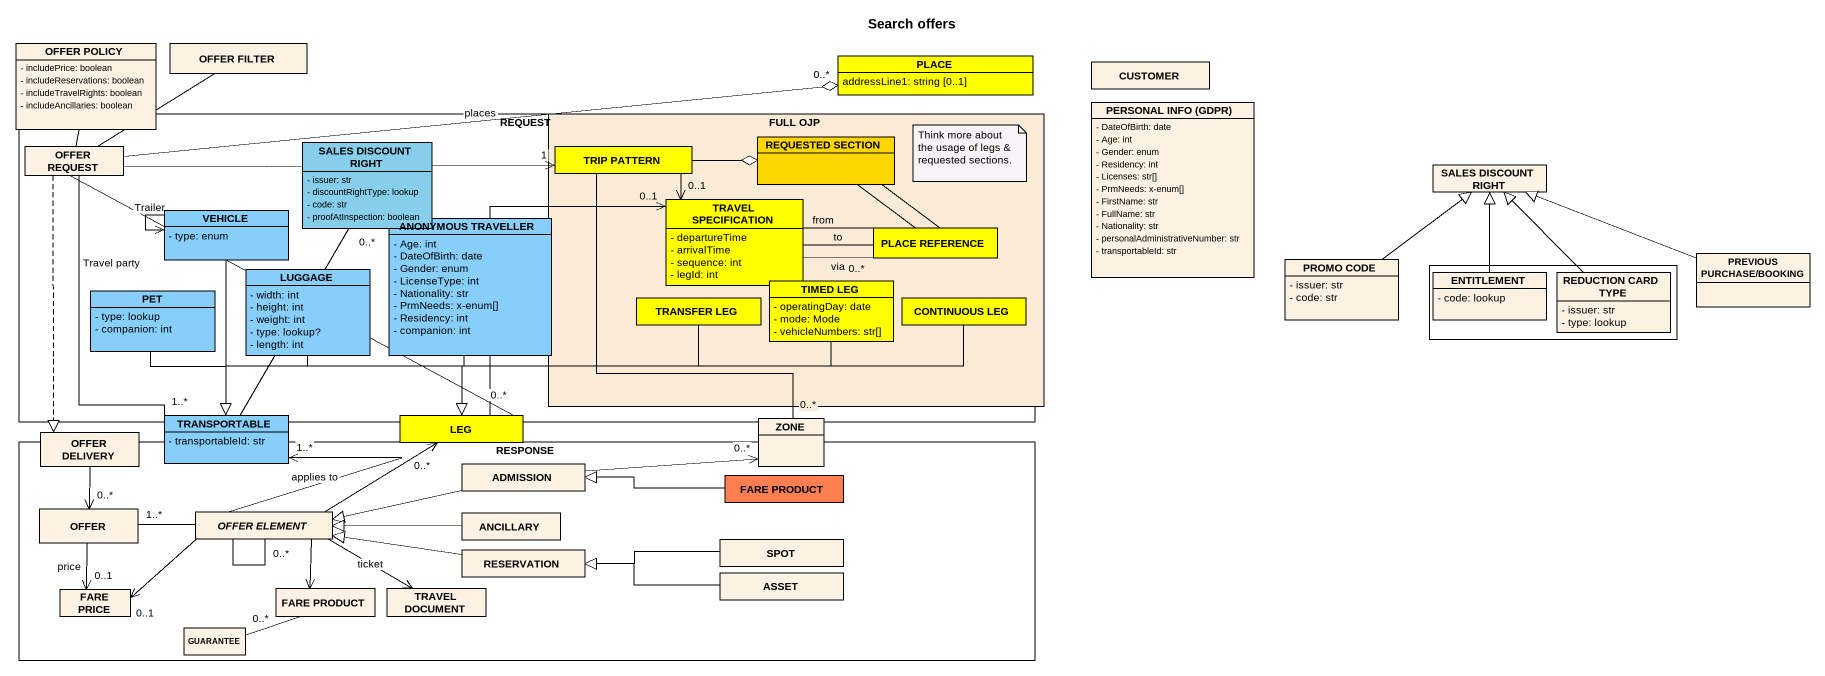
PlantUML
@startuml
title Search offers
hide circle
hide empty members
skinparam classAttributeIconSize 0
class "OFFER POLICY" as OFFER_POLICY {
  - includePrice: boolean
  - includeReservations: boolean
  - includeTravelRights: boolean
  - includeAncillaries: boolean
}
class "OFFER FILTER" as OFFER_FILTER
class PLACE #FFFF00 {
  addressLine1: string [0..1]
}
class "PERSONAL INFO (GDPR)" as PERSONAL_INFO_GDPR {
  - DateOfBirth: date
  - Age: int
  - Gender: enum
  - Residency: int
  - Licenses: str[]
  - PrmNeeds: x-enum[]
  - FirstName: str
  - FullName: str
  - Nationality: str
  - personalAdministrativeNumber: str
  - transportableId: str
}
class CUSTOMER
rectangle REQUEST {
  class "OFFER REQUEST" as OFFER_REQUEST
  class "SALES DISCOUNT RIGHT" as SALES_DISCOUNT_RIGHT #87CEEB {
    - issuer: str
    - discountRightType: lookup
    - code: str
    - proofAtInspection: boolean
  }
  class VEHICLE #87CEFA {
    - type: enum
  }
  class "ANONYMOUS TRAVELLER" as ANONYMOUS_TRAVELLER #87CEFA {
    - Age: int
    - DateOfBirth: date
    - Gender: enum
    - LicenseType: int
    - Nationality: str
    - PrmNeeds: x-enum[]
    - Residency: int
    - companion: int
  }
  class LUGGAGE #87CEFA {
    - width: int
    - height: int
    - weight: int
    - type: lookup?
    - length: int
  }
  class PET #87CEFA {
    - type: lookup
    - companion: int
  }
}
rectangle "FULL OJP" as FULL_OJP #FAEBD7 {
  class "TRIP PATTERN" as TRIP_PATTERN #FFFF00
  class "REQUESTED SECTION" as REQUESTED_SECTION #FFD700
  class "TRAVEL SPECIFICATION" as TRAVEL_SPECIFICATION #FFFF00 {
    - departureTime
    - arrivalTime
    - sequence: int
    - legId: int
  }
  class "PLACE REFERENCE" as PLACE_REFERENCE #FFFF00
  class "TRANSFER LEG" as TRANSFER_LEG #FFFF00
  class "TIMED LEG" as TIMED_LEG #FFFF00 {
    - operatingDay: date
    - mode: Mode
    - vehicleNumbers: str[]
  }
  class "CONTINUOUS LEG" as CONTINUOUS_LEG #FFFF00
}
class "SALES DISCOUNT RIGHT" as SALES_DISCOUNT_RIGHT_2
class "PROMO CODE" as PROMO_CODE {
  - issuer: str
  - code: str
}
rectangle " " as rectangle1 {
  class ENTITLEMENT {
    - code: lookup
  }
  class "REDUCTION CARD TYPE" as REDUCTION_CARD_TYPE {
    - issuer: str
    - type: lookup
  }
}
class "PREVIOUS PURCHASE/BOOKING" as PREVIOUS_PURCHASE_BOOKING
rectangle RESPONSE {
  class ADMISSION
  class "FARE PRODUCT" as FARE_PRODUCT #FF7F50
  class OFFER
  abstract class "OFFER ELEMENT" as OFFER_ELEMENT
  class ANCILLARY
  class SPOT
  class "FARE PRODUCT" as FARE_PRODUCT_2
  class "TRAVEL DOCUMENT" as TRAVEL_DOCUMENT
  class RESERVATION
  class ASSET
  class "FARE PRICE" as FARE_PRICE
  class GUARANTEE
}
class "OFFER DELIVERY" as OFFER_DELIVERY
class TRANSPORTABLE #87CEFA {
  - transportableId: str
}
class LEG #FFFF00
class ZONE
OFFER_REQUEST -up- OFFER_POLICY
OFFER_REQUEST -up- OFFER_FILTER
OFFER_REQUEST -right-o "0..*" PLACE : places
OFFER_REQUEST -right-> "1" TRIP_PATTERN
OFFER_REQUEST ..|> OFFER_DELIVERY
OFFER_REQUEST -- "1..*" TRANSPORTABLE : Travel party
OFFER_REQUEST -- "0..*" LEG
TRIP_PATTERN -right-o REQUESTED_SECTION
TRIP_PATTERN --> "0..1" TRAVEL_SPECIFICATION
TRIP_PATTERN -- "0..*" ZONE
REQUESTED_SECTION -- PLACE_REFERENCE
REQUESTED_SECTION -- PLACE_REFERENCE
VEHICLE --> VEHICLE : Trailer
VEHICLE --|> TRANSPORTABLE
ANONYMOUS_TRAVELLER --|> TRANSPORTABLE
TRAVEL_SPECIFICATION -right- PLACE_REFERENCE : from
TRAVEL_SPECIFICATION -right- PLACE_REFERENCE : to
TRAVEL_SPECIFICATION -right- "0..*" PLACE_REFERENCE : via
LUGGAGE --|> TRANSPORTABLE
PROMO_CODE -up-|> SALES_DISCOUNT_RIGHT_2
ENTITLEMENT -up-|> SALES_DISCOUNT_RIGHT_2
REDUCTION_CARD_TYPE -up-|> SALES_DISCOUNT_RIGHT_2
PREVIOUS_PURCHASE_BOOKING -left-|> SALES_DISCOUNT_RIGHT_2
PET --|> TRANSPORTABLE
TRANSFER_LEG -left-|> LEG
TIMED_LEG -left-|> LEG
CONTINUOUS_LEG -left-|> LEG
OFFER_DELIVERY --> "0..*" OFFER
TRANSPORTABLE -up- "0..*" SALES_DISCOUNT_RIGHT
LEG -up-> "0..1" TRAVEL_SPECIFICATION
ADMISSION -right-> "0..*" ZONE
ADMISSION -left-|> OFFER_ELEMENT
FARE_PRODUCT -left-|> ADMISSION
OFFER --> "0..1" FARE_PRICE : price
OFFER_ELEMENT -up-> "1..*" TRANSPORTABLE : applies to
OFFER_ELEMENT -right-> "0..*" LEG
OFFER_ELEMENT -left- "1..*" OFFER
OFFER_ELEMENT -- "0..*" OFFER_ELEMENT
OFFER_ELEMENT --> FARE_PRODUCT_2
OFFER_ELEMENT -right-> TRAVEL_DOCUMENT : ticket
OFFER_ELEMENT -left-> "0..1" FARE_PRICE
ANCILLARY -left-|> OFFER_ELEMENT
SPOT -left-|> RESERVATION
FARE_PRODUCT_2 -left- "0..*" GUARANTEE
RESERVATION -left-|> OFFER_ELEMENT
ASSET -left-|> RESERVATION
note as N1
  Think more about the usage of legs & requested sections.
end note
@enduml
